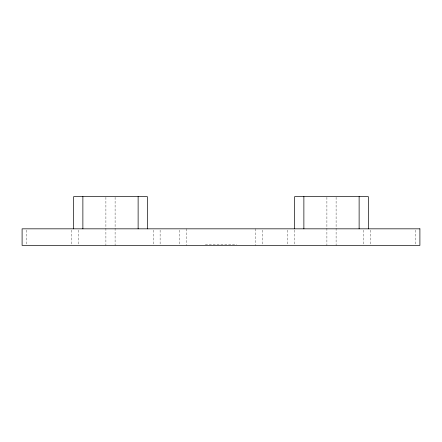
<?xml version="1.0" encoding="UTF-8"?>
<svg xmlns="http://www.w3.org/2000/svg" width="442" height="442" viewBox="0 0 442 442"><rect width="100%" height="100%" fill="white"/><g stroke="black" fill="none" stroke-linecap="round" stroke-linejoin="round"><path stroke-width="0.33" stroke-dasharray="2.21 1.66" d="M205.348 244.481L236.652 244.481M415.298 230.155L415.298 244.741M370.634 230.155L370.634 245.404M363.727 230.155L363.727 244.741M336.102 197.287L336.102 245.404M326.898 197.287L326.898 245.404M294.665 230.155L294.665 244.741M287.759 230.155L287.759 245.404M262.438 230.155L262.438 245.404M255.531 228.829L255.531 245.404M186.469 228.829L186.469 245.404M179.562 230.155L179.562 245.404M160.12 230.155L160.12 245.404M153.214 230.155L153.214 244.741M115.102 197.287L115.097 245.404M105.898 197.287L105.898 245.404M78.273 230.155L78.273 244.741M71.366 230.155L71.366 245.404M26.702 230.155L26.702 244.741"/><path stroke-width="0.66" d="M368.335 228.829L368.335 196.596L294.665 196.596L294.665 228.829M359.125 196.596L359.125 228.829M303.875 196.596L303.875 228.829M147.335 228.829L147.335 196.596L73.665 196.596L73.665 228.829M138.125 196.596L138.125 228.829M82.875 196.596L82.875 228.829M419.9 228.829L22.1 228.829L22.1 245.404L419.9 245.404L419.9 228.829"/></g></svg>
